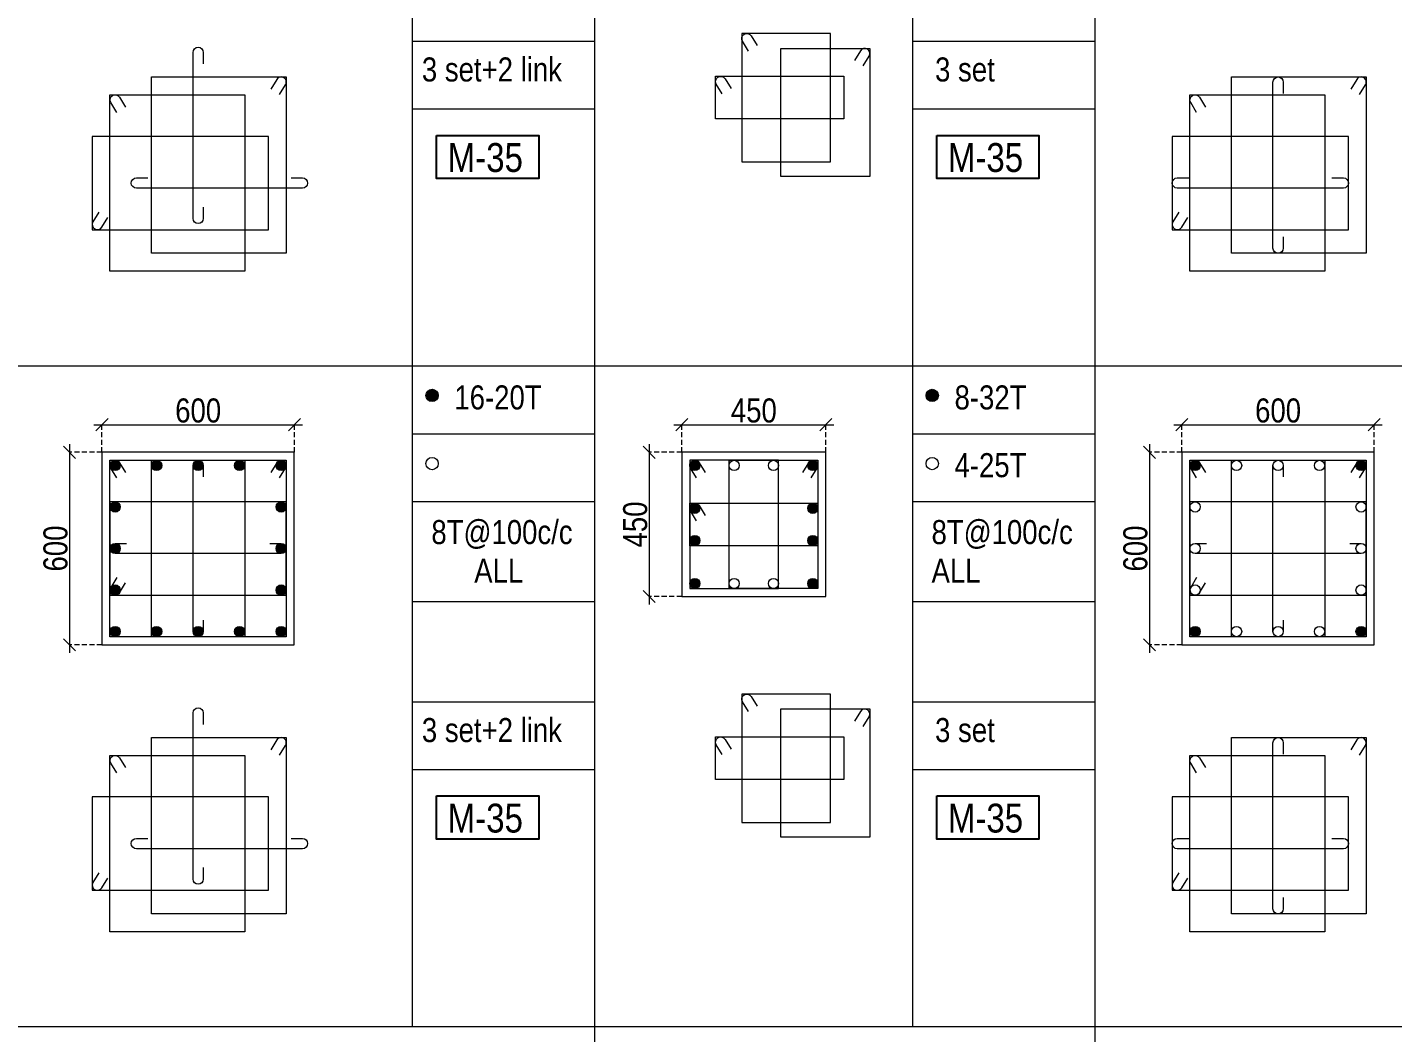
# Model space of a CAD drawing. Header units: millimetres. Extents: x 1112055 to 3390982, y -148532 to 766891.
# Drawn here: x 2287195 to 2304231, y 626940 to 639480 of the extents above; entities that cross this region are included whole.
import ezdxf
from ezdxf.enums import TextEntityAlignment as Align

# ---------------------------------------------------------------- set-up
doc = ezdxf.new("R2010")
doc.units = ezdxf.units.MM
doc.header["$PDMODE"] = 35
doc.header["$PDSIZE"] = -25
doc.linetypes.add('DASHED2', pattern=[0.375, 0.25, -0.125])
doc.linetypes.add('Hidden', pattern=[9.525, 6.35, -3.175])
for name, color, linetype, lineweight in [('B COL. SIZE DIM', 220, 'Continuous', 25), ('B COLSCH', 204, 'Continuous', 20), ('B COLUMN', 1, 'Hidden', 9), ('B STEEL', 34, 'Continuous', 15)]:
    doc.layers.add(name, color=color, linetype=linetype, lineweight=lineweight)
doc.layers.add('B TEXT', color=7, linetype='Continuous')
doc.styles.add('dim inside', font='romans.shx', dxfattribs={"width": 0.8, "height": 125})
doc.styles.add('SWINC', font='swissc.ttf')
doc.dimstyles.new('dim inside', dxfattribs={"dimtxt": 125, "dimasz": 100, "dimexe": 0, "dimexo": 0, "dimgap": 10, "dimtad": 0, "dimdec": 0, "dimzin": 0, "dimdsep": 46, "dimtxsty": 'dim inside', "dimblk": 'SMALL', "dimcen": 0.09, "dimadec": 0, "dimazin": 0, "dimtfac": 1, "dimtdec": 0, "dimtofl": 0, "dimtmove": 0, "dimatfit": 3, "dimfxl": 1, "dimtolj": 1, "dimtzin": 0, "dimarcsym": 2})

# ---------------------------------------------------------------- blocks, each defined once
blk = doc.blocks.new('_Oblique')
at = {"color": 0, "linetype": 'ByBlock', "lineweight": -2}
blk.add_line((-0.5, -0.5), (0.5, 0.5), dxfattribs=at)
blk = doc.blocks.new('*D3092')
at = {"layer": 'B COL. SIZE DIM', "color": 250, "lineweight": 9, "ltscale": 250, "transparency": 16777216}
blk.add_line((2288027, 634524), (2290627, 634524), dxfattribs=at)
at = {"layer": 'B COL. SIZE DIM', "color": 250, "linetype": 'DASHED2', "lineweight": 9, "ltscale": 250, "transparency": 16777216}
for p, q in [((2288127, 634179), (2288127, 634524)), ((2290527, 634179), (2290527, 634524))]:
    blk.add_line(p, q, dxfattribs=at)
at = {"layer": 'Defpoints', "color": 0, "transparency": 16777216}
for p in [(2290527, 634524), (2288127, 634179), (2290527, 634179)]:
    blk.add_point(p, dxfattribs=at)
at = {"layer": 'B COL. SIZE DIM', "color": 250, "lineweight": 9, "transparency": 16777216, "xscale": 150, "yscale": 150, "zscale": 150, "rotation": 180}
blk.add_blockref('_Oblique', (2288127, 634524), dxfattribs=at)
at = {"layer": 'B COL. SIZE DIM', "color": 250, "lineweight": 9, "transparency": 16777216, "xscale": 150, "yscale": 150, "zscale": 150}
blk.add_blockref('_Oblique', (2290527, 634524), dxfattribs=at)
at = {"layer": 'B COL. SIZE DIM', "color": 6, "transparency": 16777216, "insert": (2289327, 634699), "char_height": 300, "attachment_point": 5, "style": 'SWINC'}
blk.add_mtext('\\A1;600', dxfattribs=at)
blk = doc.blocks.new('*D3093')
at = {"layer": 'B COL. SIZE DIM', "color": 250, "lineweight": 9, "ltscale": 250, "transparency": 16777216}
blk.add_line((2287723, 634279), (2287723, 631679), dxfattribs=at)
at = {"layer": 'B COL. SIZE DIM', "color": 250, "linetype": 'DASHED2', "lineweight": 9, "ltscale": 250, "transparency": 16777216}
for p, q in [((2288127, 634179), (2287723, 634179)), ((2288127, 631779), (2287723, 631779))]:
    blk.add_line(p, q, dxfattribs=at)
at = {"layer": 'Defpoints', "color": 0, "transparency": 16777216}
for p in [(2288127, 634179), (2287723, 631779), (2288127, 631779)]:
    blk.add_point(p, dxfattribs=at)
at = {"layer": 'B COL. SIZE DIM', "color": 250, "lineweight": 9, "transparency": 16777216, "xscale": 150, "yscale": 150, "zscale": 150}
for p, rotation in [((2287723, 634179), 90), ((2287723, 631779), 270)]:
    blk.add_blockref('_Oblique', p, dxfattribs=dict(at, rotation=rotation))
at = {"layer": 'B COL. SIZE DIM', "color": 6, "transparency": 16777216, "insert": (2287548, 632979), "char_height": 300, "attachment_point": 5, "rotation": 90, "style": 'SWINC'}
blk.add_mtext('\\A1;600', dxfattribs=at)
blk = doc.blocks.new('*D3104')
at = {"layer": 'B COL. SIZE DIM', "color": 250, "lineweight": 9, "ltscale": 250, "transparency": 16777216}
blk.add_line((2295260, 634524), (2297260, 634524), dxfattribs=at)
at = {"layer": 'B COL. SIZE DIM', "color": 250, "linetype": 'DASHED2', "lineweight": 9, "ltscale": 250, "transparency": 16777216}
for p, q in [((2295360, 634179), (2295360, 634524)), ((2297160, 634179), (2297160, 634524))]:
    blk.add_line(p, q, dxfattribs=at)
at = {"layer": 'Defpoints', "color": 0, "transparency": 16777216}
for p in [(2297160, 634524), (2295360, 634179), (2297160, 634179)]:
    blk.add_point(p, dxfattribs=at)
at = {"layer": 'B COL. SIZE DIM', "color": 250, "lineweight": 9, "transparency": 16777216, "xscale": 150, "yscale": 150, "zscale": 150, "rotation": 180}
blk.add_blockref('_Oblique', (2295360, 634524), dxfattribs=at)
at = {"layer": 'B COL. SIZE DIM', "color": 250, "lineweight": 9, "transparency": 16777216, "xscale": 150, "yscale": 150, "zscale": 150}
blk.add_blockref('_Oblique', (2297160, 634524), dxfattribs=at)
at = {"layer": 'B COL. SIZE DIM', "color": 6, "transparency": 16777216, "insert": (2296260, 634699), "char_height": 300, "attachment_point": 5, "style": 'SWINC'}
blk.add_mtext('\\A1;450', dxfattribs=at)
blk = doc.blocks.new('*D3105')
at = {"layer": 'B COL. SIZE DIM', "color": 250, "lineweight": 9, "ltscale": 250, "transparency": 16777216}
blk.add_line((2294956, 634279), (2294956, 632279), dxfattribs=at)
at = {"layer": 'B COL. SIZE DIM', "color": 250, "linetype": 'DASHED2', "lineweight": 9, "ltscale": 250, "transparency": 16777216}
for p, q in [((2295360, 634179), (2294956, 634179)), ((2295360, 632379), (2294956, 632379))]:
    blk.add_line(p, q, dxfattribs=at)
at = {"layer": 'Defpoints', "color": 0, "transparency": 16777216}
for p in [(2295360, 634179), (2294956, 632379), (2295360, 632379)]:
    blk.add_point(p, dxfattribs=at)
at = {"layer": 'B COL. SIZE DIM', "color": 250, "lineweight": 9, "transparency": 16777216, "xscale": 150, "yscale": 150, "zscale": 150}
for p, rotation in [((2294956, 634179), 90), ((2294956, 632379), 270)]:
    blk.add_blockref('_Oblique', p, dxfattribs=dict(at, rotation=rotation))
at = {"layer": 'B COL. SIZE DIM', "color": 6, "transparency": 16777216, "insert": (2294781, 633279), "char_height": 300, "attachment_point": 5, "rotation": 90, "style": 'SWINC'}
blk.add_mtext('\\A1;450', dxfattribs=at)
blk = doc.blocks.new('*D3116')
at = {"layer": 'B COL. SIZE DIM', "color": 250, "lineweight": 9, "ltscale": 250, "transparency": 16777216}
blk.add_line((2301501, 634524), (2304101, 634524), dxfattribs=at)
at = {"layer": 'B COL. SIZE DIM', "color": 250, "linetype": 'DASHED2', "lineweight": 9, "ltscale": 250, "transparency": 16777216}
for p, q in [((2301601, 634179), (2301601, 634524)), ((2304001, 634179), (2304001, 634524))]:
    blk.add_line(p, q, dxfattribs=at)
at = {"layer": 'Defpoints', "color": 0, "transparency": 16777216}
for p in [(2304001, 634524), (2301601, 634179), (2304001, 634179)]:
    blk.add_point(p, dxfattribs=at)
at = {"layer": 'B COL. SIZE DIM', "color": 250, "lineweight": 9, "transparency": 16777216, "xscale": 150, "yscale": 150, "zscale": 150, "rotation": 180}
blk.add_blockref('_Oblique', (2301601, 634524), dxfattribs=at)
at = {"layer": 'B COL. SIZE DIM', "color": 250, "lineweight": 9, "transparency": 16777216, "xscale": 150, "yscale": 150, "zscale": 150}
blk.add_blockref('_Oblique', (2304001, 634524), dxfattribs=at)
at = {"layer": 'B COL. SIZE DIM', "color": 6, "transparency": 16777216, "insert": (2302801, 634699), "char_height": 300, "attachment_point": 5, "style": 'SWINC'}
blk.add_mtext('\\A1;600', dxfattribs=at)
blk = doc.blocks.new('*D3117')
at = {"layer": 'B COL. SIZE DIM', "color": 250, "lineweight": 9, "ltscale": 250, "transparency": 16777216}
blk.add_line((2301197, 634279), (2301197, 631679), dxfattribs=at)
at = {"layer": 'B COL. SIZE DIM', "color": 250, "linetype": 'DASHED2', "lineweight": 9, "ltscale": 250, "transparency": 16777216}
for p, q in [((2301601, 634179), (2301197, 634179)), ((2301601, 631779), (2301197, 631779))]:
    blk.add_line(p, q, dxfattribs=at)
at = {"layer": 'Defpoints', "color": 0, "transparency": 16777216}
for p in [(2301601, 634179), (2301197, 631779), (2301601, 631779)]:
    blk.add_point(p, dxfattribs=at)
at = {"layer": 'B COL. SIZE DIM', "color": 250, "lineweight": 9, "transparency": 16777216, "xscale": 150, "yscale": 150, "zscale": 150}
for p, rotation in [((2301197, 634179), 90), ((2301197, 631779), 270)]:
    blk.add_blockref('_Oblique', p, dxfattribs=dict(at, rotation=rotation))
at = {"layer": 'B COL. SIZE DIM', "color": 6, "transparency": 16777216, "insert": (2301022, 632979), "char_height": 300, "attachment_point": 5, "rotation": 90, "style": 'SWINC'}
blk.add_mtext('\\A1;600', dxfattribs=at)

msp = doc.modelspace()

# ---------------------------------------------------------------- hatches: boundary and pattern name
at = {"layer": 'B STEEL', "lineweight": 9, "ltscale": 0.5}
h = msp.add_hatch(color=34, dxfattribs=at)
edge = h.paths.add_edge_path()
edge.add_arc((2292245, 634888.4), 76.8, 0, 360)
h = msp.add_hatch(color=34, dxfattribs=at)
edge = h.paths.add_edge_path()
edge.add_arc((2298485.8, 634888.4), 76.8, 0, 360)
h = msp.add_hatch(color=34, dxfattribs=at)
edge = h.paths.add_edge_path()
edge.add_arc((2288290.6, 634015.2), 64, 0, 360)
h = msp.add_hatch(color=34, dxfattribs=at)
edge = h.paths.add_edge_path()
edge.add_arc((2288808.6, 634015.2), 64, 180, 540, ccw=False)
h = msp.add_hatch(color=34, dxfattribs=at)
edge = h.paths.add_edge_path()
edge.add_arc((2289326.6, 634015.2), 64, 180, 540, ccw=False)
h = msp.add_hatch(color=34, dxfattribs=at)
edge = h.paths.add_edge_path()
edge.add_arc((2289844.6, 634015.2), 64, 180, 540, ccw=False)
h = msp.add_hatch(color=34, dxfattribs=at)
edge = h.paths.add_edge_path()
edge.add_arc((2290362.6, 634015.2), 64, 180, 540, ccw=False)
at = {"layer": 'B STEEL'}
h = msp.add_hatch(color=34, dxfattribs=at)
edge = h.paths.add_edge_path()
edge.add_arc((2295524.1, 634015.2), 64, 0, 360)
at = {"layer": 'B STEEL', "lineweight": 9, "ltscale": 0.5}
h = msp.add_hatch(color=34, dxfattribs=at)
edge = h.paths.add_edge_path()
edge.add_arc((2296996.1, 634015.2), 64, 180, 540, ccw=False)
h = msp.add_hatch(color=34, dxfattribs=at)
edge = h.paths.add_edge_path()
edge.add_arc((2301765, 634015.2), 64, 0, 360)
h = msp.add_hatch(color=34, dxfattribs=at)
edge = h.paths.add_edge_path()
edge.add_arc((2303836.9, 634015.2), 64, 180, 540, ccw=False)
h = msp.add_hatch(color=34, dxfattribs=at)
edge = h.paths.add_edge_path()
edge.add_arc((2288290.6, 633497.2), 64, 180, 540, ccw=False)
h = msp.add_hatch(color=34, dxfattribs=at)
edge = h.paths.add_edge_path()
edge.add_arc((2290362.6, 633497.2), 64, 180, 540, ccw=False)
at = {"layer": 'B STEEL'}
h = msp.add_hatch(color=34, dxfattribs=at)
edge = h.paths.add_edge_path()
edge.add_arc((2295524.1, 633480.8), 64, 0, 360)
h = msp.add_hatch(color=34, dxfattribs=at)
edge = h.paths.add_edge_path()
edge.add_arc((2296996.1, 633480.8), 64, 0, 360)
h = msp.add_hatch(color=34, dxfattribs=at)
edge = h.paths.add_edge_path()
edge.add_arc((2295524.1, 633077.7), 64, 0, 360)
h = msp.add_hatch(color=34, dxfattribs=at)
edge = h.paths.add_edge_path()
edge.add_arc((2296996.1, 633077.7), 64, 0, 360)
at = {"layer": 'B STEEL', "lineweight": 9, "ltscale": 0.5}
h = msp.add_hatch(color=34, dxfattribs=at)
edge = h.paths.add_edge_path()
edge.add_arc((2288290.6, 632979.3), 64, 180, 540, ccw=False)
h = msp.add_hatch(color=34, dxfattribs=at)
edge = h.paths.add_edge_path()
edge.add_arc((2290362.6, 632979.3), 64, 180, 540, ccw=False)
h = msp.add_hatch(color=34, dxfattribs=at)
edge = h.paths.add_edge_path()
edge.add_arc((2295524.1, 632543.3), 64, 0, 360, ccw=False)
h = msp.add_hatch(color=34, dxfattribs=at)
edge = h.paths.add_edge_path()
edge.add_arc((2296996.1, 632543.3), 64, -180, 180)
h = msp.add_hatch(color=34, dxfattribs=at)
edge = h.paths.add_edge_path()
edge.add_arc((2288290.6, 632461.3), 64, 180, 540, ccw=False)
h = msp.add_hatch(color=34, dxfattribs=at)
edge = h.paths.add_edge_path()
edge.add_arc((2290362.6, 632461.3), 64, 180, 540, ccw=False)
h = msp.add_hatch(color=34, dxfattribs=at)
edge = h.paths.add_edge_path()
edge.add_arc((2288290.6, 631943.3), 64, 0, 360, ccw=False)
h = msp.add_hatch(color=34, dxfattribs=at)
edge = h.paths.add_edge_path()
edge.add_arc((2288808.6, 631943.3), 64, 180, 540, ccw=False)
h = msp.add_hatch(color=34, dxfattribs=at)
edge = h.paths.add_edge_path()
edge.add_arc((2289326.6, 631943.3), 64, 180, 540, ccw=False)
h = msp.add_hatch(color=34, dxfattribs=at)
edge = h.paths.add_edge_path()
edge.add_arc((2289844.6, 631943.3), 64, 180, 540, ccw=False)
h = msp.add_hatch(color=34, dxfattribs=at)
edge = h.paths.add_edge_path()
edge.add_arc((2290362.6, 631943.3), 64, -180, 180)
h = msp.add_hatch(color=34, dxfattribs=at)
edge = h.paths.add_edge_path()
edge.add_arc((2301765, 631943.3), 64, 0, 360, ccw=False)
h = msp.add_hatch(color=34, dxfattribs=at)
edge = h.paths.add_edge_path()
edge.add_arc((2303836.9, 631943.3), 64, -180, 180)

# ---------------------------------------------------------------- linework, layer by layer
at = {"layer": 'B COLSCH', "color": 250, "lineweight": 0}
for p, q in [((2291998.7, 676456), (2291998.7, 627016.9)), ((2294273.1, 676456), (2294273.1, 618141.8)), ((2298239.5, 676456), (2298239.5, 627016.9)), ((2300513.9, 676456), (2300513.9, 618141.8)), ((2291998.7, 639307), (2294273.1, 639307)), ((2298239.5, 639307), (2300513.9, 639307)), ((2291998.7, 638462), (2294273.1, 638462)), ((2298239.5, 638462), (2300513.9, 638462)), ((2203002.6, 635256.7), (2375997.6, 635256.7)), ((2291998.7, 634411.7), (2294273.1, 634411.7)), ((2298239.5, 634411.7), (2300513.9, 634411.7)), ((2291998.7, 633566.7), (2294273.1, 633566.7)), ((2298239.5, 633566.7), (2300513.9, 633566.7)), ((2291998.7, 632317), (2294273.1, 632317)), ((2298239.5, 632317), (2300513.9, 632317)), ((2291998.7, 631067.2), (2294273.1, 631067.2)), ((2298239.5, 631067.2), (2300513.9, 631067.2)), ((2291998.7, 630222.2), (2294273.1, 630222.2)), ((2298239.5, 630222.2), (2300513.9, 630222.2)), ((2203002.6, 627016.9), (2375997.6, 627016.9))]:
    msp.add_line(p, q, dxfattribs=at)
at = {"layer": 'B COLUMN', "color": 1, "linetype": 'ByBlock', "lineweight": 20}
for points in [[(2288126.6, 631779.3), (2290526.6, 631779.3), (2290526.6, 634179.3), (2288126.6, 634179.3)], [(2295360.1, 632379.3), (2297160.1, 632379.3), (2297160.1, 634179.3), (2295360.1, 634179.3)], [(2301600.9, 631779.3), (2304000.9, 631779.3), (2304000.9, 634179.3), (2301600.9, 634179.3)]]:
    msp.add_lwpolyline(points, close=True, dxfattribs=at)
at = {"layer": 'B STEEL', "color": 34, "lineweight": 9, "ltscale": 0.5}
for points in [[(2296108.2, 637803.4), (2297217.5, 637803.4), (2297217.5, 639403.4), (2296108.2, 639403.4)], [(2297708.2, 637617.8), (2296598.8, 637617.8), (2296598.8, 639217.8), (2297708.2, 639217.8)], [(2290426.6, 638861.3), (2290426.6, 636661.3), (2288744.6, 636661.3), (2288744.6, 638861.3)], [(2295782.3, 638869), (2297382.3, 638869), (2297382.3, 638337.8), (2295782.3, 638337.8)], [(2303900.9, 638861.3), (2303900.9, 636661.3), (2302218.9, 636661.3), (2302218.9, 638861.3)], [(2289908.6, 638638.3), (2289908.6, 636438.3), (2288226.6, 636438.3), (2288226.6, 638638.3)], [(2303383, 638638.3), (2303383, 636438.3), (2301700.9, 636438.3), (2301700.9, 638638.3)], [(2288005.3, 636956.2), (2290205.3, 636956.2), (2290205.3, 638120.3), (2288005.3, 638120.3)], [(2301479.7, 636956.2), (2303679.7, 636956.2), (2303679.7, 638120.3), (2301479.7, 638120.3)], [(2289908.6, 634079.3), (2289908.6, 631879.3), (2288226.6, 631879.3), (2288226.6, 634079.3)], [(2290426.6, 634079.3), (2290426.6, 631879.3), (2288744.6, 631879.3), (2288744.6, 634079.3)], [(2295460.1, 632479.3), (2296569.5, 632479.3), (2296569.5, 634079.3), (2295460.1, 634079.3)], [(2297060.1, 632479.3), (2295950.8, 632479.3), (2295950.8, 634079.3), (2297060.1, 634079.3)], [(2303383, 634079.3), (2303383, 631879.3), (2301700.9, 631879.3), (2301700.9, 634079.3)], [(2303900.9, 634079.3), (2303900.9, 631879.3), (2302218.9, 631879.3), (2302218.9, 634079.3)], [(2288226.6, 632397.2), (2290426.6, 632397.2), (2290426.6, 633561.3), (2288226.6, 633561.3)], [(2295460.1, 633544.9), (2297060.1, 633544.9), (2297060.1, 633013.7), (2295460.1, 633013.7)], [(2301700.9, 632397.2), (2303900.9, 632397.2), (2303900.9, 633561.3), (2301700.9, 633561.3)], [(2296108.2, 629563.6), (2297217.5, 629563.6), (2297217.5, 631163.6), (2296108.2, 631163.6)], [(2297708.2, 629377.9), (2296598.8, 629377.9), (2296598.8, 630977.9), (2297708.2, 630977.9)], [(2290426.6, 630621.5), (2290426.6, 628421.5), (2288744.6, 628421.5), (2288744.6, 630621.5)], [(2295782.3, 630629.2), (2297382.3, 630629.2), (2297382.3, 630097.9), (2295782.3, 630097.9)], [(2303900.9, 630621.5), (2303900.9, 628421.5), (2302218.9, 628421.5), (2302218.9, 630621.5)], [(2289908.6, 630398.4), (2289908.6, 628198.4), (2288226.6, 628198.4), (2288226.6, 630398.4)], [(2303383, 630398.4), (2303383, 628198.4), (2301700.9, 628198.4), (2301700.9, 630398.4)], [(2288005.3, 628716.4), (2290205.3, 628716.4), (2290205.3, 629880.4), (2288005.3, 629880.4)], [(2301479.7, 628716.4), (2303679.7, 628716.4), (2303679.7, 629880.4), (2301479.7, 629880.4)]]:
    msp.add_lwpolyline(points, close=True, dxfattribs=at)
for points in [[(2296192.5, 639184.3), (2296117.7, 639305.8, -1), (2296226.7, 639372.9), (2296301.5, 639251.5)], [(2289390.6, 637238.3), (2289390.6, 637095.6, -1), (2289262.6, 637095.6), (2289262.6, 639167.6, -1), (2289390.6, 639167.6), (2289390.6, 639024.9)], [(2297623.9, 638998.7), (2297698.7, 639120.2, 1), (2297589.7, 639187.3), (2297514.9, 639065.8)], [(2290342.3, 638642.3), (2290417.1, 638763.8, 1), (2290308, 638830.9), (2290233.3, 638709.4)], [(2295866.6, 638649.9), (2295791.8, 638771.4, -1), (2295900.9, 638838.5), (2295975.6, 638717.1)], [(2302865, 636868), (2302865, 636725.3, -1), (2302736.9, 636725.3), (2302736.9, 638797.3, -1), (2302865, 638797.3), (2302865, 638654.7)], [(2303816.7, 638642.3), (2303891.4, 638763.8, 1), (2303782.4, 638830.9), (2303707.6, 638709.4)], [(2288310.8, 638419.2), (2288236.1, 638540.7, -1), (2288345.1, 638607.8), (2288419.9, 638486.3)], [(2301785.2, 638419.2), (2301710.4, 638540.7, -1), (2301819.5, 638607.8), (2301894.2, 638486.3)], [(2290485.5, 637602.3), (2290628.1, 637602.3, -1), (2290628.1, 637474.2), (2288556.2, 637474.2, -1), (2288556.2, 637602.3), (2288698.8, 637602.3)], [(2303473, 637602.3), (2303615.6, 637602.3, -1), (2303615.6, 637474.2), (2301543.7, 637474.2, -1), (2301543.7, 637602.3), (2301686.3, 637602.3)], [(2288089.6, 637175.3), (2288014.8, 637053.8, 1), (2288123.8, 636986.7), (2288198.6, 637108.2)], [(2301563.9, 637175.3), (2301489.2, 637053.8, 1), (2301598.2, 636986.7), (2301673, 637108.2)], [(2288310.8, 633860.2), (2288236.1, 633981.7, -1), (2288345.1, 634048.8), (2288419.9, 633927.3)], [(2289390.6, 632085.9), (2289390.6, 631943.3, -1), (2289262.6, 631943.3), (2289262.6, 634015.2, -1), (2289390.6, 634015.2), (2289390.6, 633872.6)], [(2290342.3, 633860.2), (2290417.1, 633981.7, 1), (2290308, 634048.8), (2290233.3, 633927.3)], [(2295544.4, 633860.2), (2295469.6, 633981.7, -1), (2295578.7, 634048.8), (2295653.4, 633927.3)], [(2296975.9, 633860.2), (2297050.6, 633981.7, 1), (2296941.6, 634048.8), (2296866.8, 633927.3)], [(2301785.2, 633860.2), (2301710.4, 633981.7, -1), (2301819.5, 634048.8), (2301894.2, 633927.3)], [(2302865, 632085.9), (2302865, 631943.3, -1), (2302736.9, 631943.3), (2302736.9, 634015.2, -1), (2302865, 634015.2), (2302865, 633872.6)], [(2303816.7, 633860.2), (2303891.4, 633981.7, 1), (2303782.4, 634048.8), (2303707.6, 633927.3)], [(2295544.4, 633325.8), (2295469.6, 633447.3, -1), (2295578.7, 633514.4), (2295653.4, 633392.9)], [(2290219.9, 633043.3), (2290362.6, 633043.3, -1), (2290362.6, 632915.2), (2288290.6, 632915.2, -1), (2288290.6, 633043.3), (2288433.2, 633043.3)], [(2303694.3, 633043.3), (2303836.9, 633043.3, -1), (2303836.9, 632915.2), (2301765, 632915.2, -1), (2301765, 633043.3), (2301907.6, 633043.3)], [(2288310.8, 632616.3), (2288236.1, 632494.8, 1), (2288345.1, 632427.7), (2288419.9, 632549.2)], [(2301785.2, 632616.3), (2301710.4, 632494.8, 1), (2301819.5, 632427.7), (2301894.2, 632549.2)], [(2296192.5, 630944.5), (2296117.7, 631066, -1), (2296226.7, 631133.1), (2296301.5, 631011.6)], [(2289390.6, 628998.4), (2289390.6, 628855.8, -1), (2289262.6, 628855.8), (2289262.6, 630927.7, -1), (2289390.6, 630927.7), (2289390.6, 630785.1)], [(2297623.9, 630758.9), (2297698.7, 630880.4, 1), (2297589.7, 630947.5), (2297514.9, 630826)], [(2290342.3, 630402.4), (2290417.1, 630523.9, 1), (2290308, 630591), (2290233.3, 630469.5)], [(2295866.6, 630410.1), (2295791.8, 630531.6, -1), (2295900.9, 630598.7), (2295975.6, 630477.2)], [(2302865, 628628.1), (2302865, 628485.5, -1), (2302736.9, 628485.5), (2302736.9, 630557.5, -1), (2302865, 630557.5), (2302865, 630414.8)], [(2303816.7, 630402.4), (2303891.4, 630523.9, 1), (2303782.4, 630591), (2303707.6, 630469.5)], [(2288310.8, 630179.4), (2288236.1, 630300.8, -1), (2288345.1, 630367.9), (2288419.9, 630246.5)], [(2301785.2, 630179.4), (2301710.4, 630300.8, -1), (2301819.5, 630367.9), (2301894.2, 630246.5)], [(2290485.5, 629362.4), (2290628.1, 629362.4, -1), (2290628.1, 629234.4), (2288556.2, 629234.4, -1), (2288556.2, 629362.4), (2288698.8, 629362.4)], [(2303473, 629362.4), (2303615.6, 629362.4, -1), (2303615.6, 629234.4), (2301543.7, 629234.4, -1), (2301543.7, 629362.4), (2301686.3, 629362.4)], [(2288089.6, 628935.5), (2288014.8, 628814, 1), (2288123.8, 628746.9), (2288198.6, 628868.3)], [(2301563.9, 628935.5), (2301489.2, 628814, 1), (2301598.2, 628746.9), (2301673, 628868.3)]]:
    msp.add_lwpolyline(points, format="xyb", dxfattribs=at)
for centre, radius in [((2292245, 634888.4), 76.8), ((2298485.8, 634888.4), 76.8), ((2288290.6, 634015.2), 64), ((2288808.6, 634015.2), 64), ((2289326.6, 634015.2), 64), ((2289844.6, 634015.2), 64), ((2290362.6, 634015.2), 64), ((2292245, 634038.1), 76.8), ((2295524.1, 634015.2), 64), ((2296014.8, 634015.2), 64), ((2296505.5, 634015.2), 64), ((2296996.1, 634015.2), 64), ((2298485.8, 634038.1), 76.8), ((2301765, 634015.2), 64), ((2302283, 634015.2), 64), ((2302800.9, 634015.2), 64), ((2303318.9, 634015.2), 64), ((2303836.9, 634015.2), 64), ((2288290.6, 633497.2), 64), ((2290362.6, 633497.2), 64), ((2295524.1, 633480.8), 64), ((2296996.1, 633480.8), 64), ((2301765, 633497.2), 64), ((2303836.9, 633497.2), 64), ((2295524.1, 633077.7), 64), ((2296996.1, 633077.7), 64), ((2288290.6, 632979.3), 64), ((2290362.6, 632979.3), 64), ((2301765, 632979.3), 64), ((2303836.9, 632979.3), 64), ((2295524.1, 632543.3), 64), ((2296014.8, 632543.3), 64), ((2296505.5, 632543.3), 64), ((2296996.1, 632543.3), 64), ((2288290.6, 632461.3), 64), ((2290362.6, 632461.3), 64), ((2301765, 632461.3), 64), ((2303836.9, 632461.3), 64), ((2288290.6, 631943.3), 64), ((2288808.6, 631943.3), 64), ((2289326.6, 631943.3), 64), ((2289844.6, 631943.3), 64), ((2290362.6, 631943.3), 64), ((2301765, 631943.3), 64), ((2302283, 631943.3), 64), ((2302800.9, 631943.3), 64), ((2303318.9, 631943.3), 64), ((2303836.9, 631943.3), 64)]:
    msp.add_circle(centre, radius, dxfattribs=at)
at = {"layer": 'B TEXT', "color": 1}
for points in [[(2292302.3, 638133), (2293576.9, 638133), (2293576.9, 637595), (2292302.3, 637595)], [(2298543.1, 638133), (2299817.7, 638133), (2299817.7, 637595), (2298543.1, 637595)], [(2292302.3, 629893.2), (2293576.9, 629893.2), (2293576.9, 629355.2), (2292302.3, 629355.2)], [(2298543.1, 629893.2), (2299817.7, 629893.2), (2299817.7, 629355.2), (2298543.1, 629355.2)]]:
    msp.add_lwpolyline(points, close=True, dxfattribs=at)

# ---------------------------------------------------------------- texts
at = {"layer": 'B TEXT', "style": 'SWINC'}
for s, p in [('3 set+2 link', (2292118.2, 638804.6)), ('3 set', (2298521.2, 638804.6)), ('16-20T', (2292523.5, 634713.9)), ('8-32T', (2298764.3, 634713.9)), ('4-25T', (2298764.3, 633868.9)), ('8T@100c/c', (2292236.5, 633034)), ('8T@100c/c', (2298477.3, 633034)), ('ALL', (2292771.3, 632552.2)), ('ALL', (2298477.3, 632552.2)), ('3 set+2 link', (2292118.2, 630564.7)), ('3 set', (2298521.2, 630564.7))]:
    msp.add_text(s, height=300, dxfattribs=at).set_placement(p)
at = {"layer": 'B TEXT', "color": 1, "style": 'SWINC'}
for p in [(2292439.7, 637568.5), (2298680.5, 637568.5), (2292439.7, 629328.6), (2298680.5, 629328.6)]:
    msp.add_text('M-35', height=360, dxfattribs=at).set_placement(p, align=Align.BOTTOM_LEFT)

# ---------------------------------------------------------------- dimensions: what is measured, and where the dimension line sits
at = {"layer": 'B COL. SIZE DIM', "color": 250, "ltscale": 250}
for base, p1, p2, picture, middle in [((2290526.6, 634524.2), (2288126.6, 634179.3), (2290526.6, 634179.3), '*D3092', (2289326.6, 634699.2)), ((2297160.1, 634524.2), (2295360.1, 634179.3), (2297160.1, 634179.3), '*D3104', (2296260.1, 634699.2)), ((2304000.9, 634524.2), (2301600.9, 634179.3), (2304000.9, 634179.3), '*D3116', (2302800.9, 634699.2))]:
    dim = msp.add_linear_dim(base=base, p1=p1, p2=p2, dimstyle='dim inside', override={"dimtxt": 300, "dimasz": 150, "dimgap": 25, "dimtad": 3, "dimlfac": 0.25, "dimtxsty": 'SWINC', "dimblk1": 'Oblique', "dimblk2": 'Oblique', "dimsah": 1, "dimdle": 100, "dimclrd": 250, "dimclre": 250, "dimclrt": 6, "dimfxl": 1000, "dimlwd": 9, "dimlwe": 9}, dxfattribs=at)
    dim.commit()
    dim.dimension.update_dxf_attribs({"geometry": picture, "text_midpoint": middle})
for base, p1, p2, picture, middle in [((2287722.7, 631779.3), (2288126.6, 634179.3), (2288126.6, 631779.3), '*D3093', (2287547.7, 632979.3)), ((2294956.2, 632379.3), (2295360.1, 634179.3), (2295360.1, 632379.3), '*D3105', (2294781.2, 633279.3)), ((2301197.1, 631779.3), (2301600.9, 634179.3), (2301600.9, 631779.3), '*D3117', (2301022.1, 632979.3))]:
    dim = msp.add_linear_dim(base=base, p1=p1, p2=p2, angle=90, dimstyle='dim inside', override={"dimtxt": 300, "dimasz": 150, "dimgap": 25, "dimtad": 3, "dimlfac": 0.25, "dimtxsty": 'SWINC', "dimblk1": 'Oblique', "dimblk2": 'Oblique', "dimsah": 1, "dimdle": 100, "dimclrd": 250, "dimclre": 250, "dimclrt": 6, "dimfxl": 1000, "dimlwd": 9, "dimlwe": 9}, dxfattribs=at)
    dim.commit()
    dim.dimension.update_dxf_attribs({"geometry": picture, "text_midpoint": middle})

doc.saveas('drawing.dxf')
